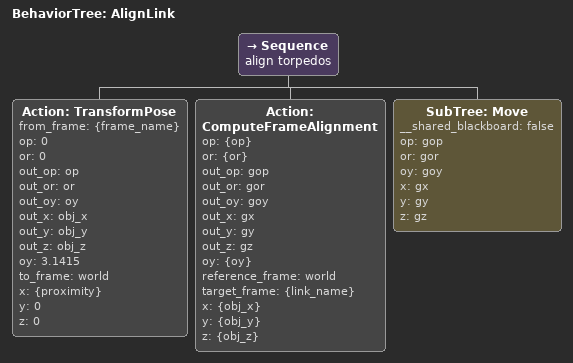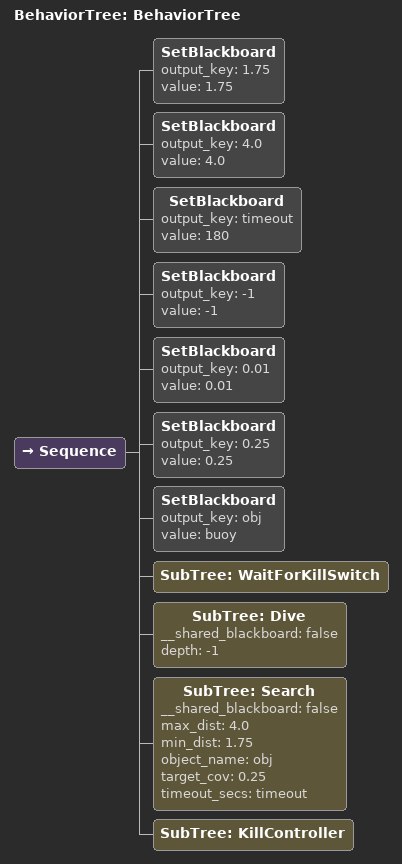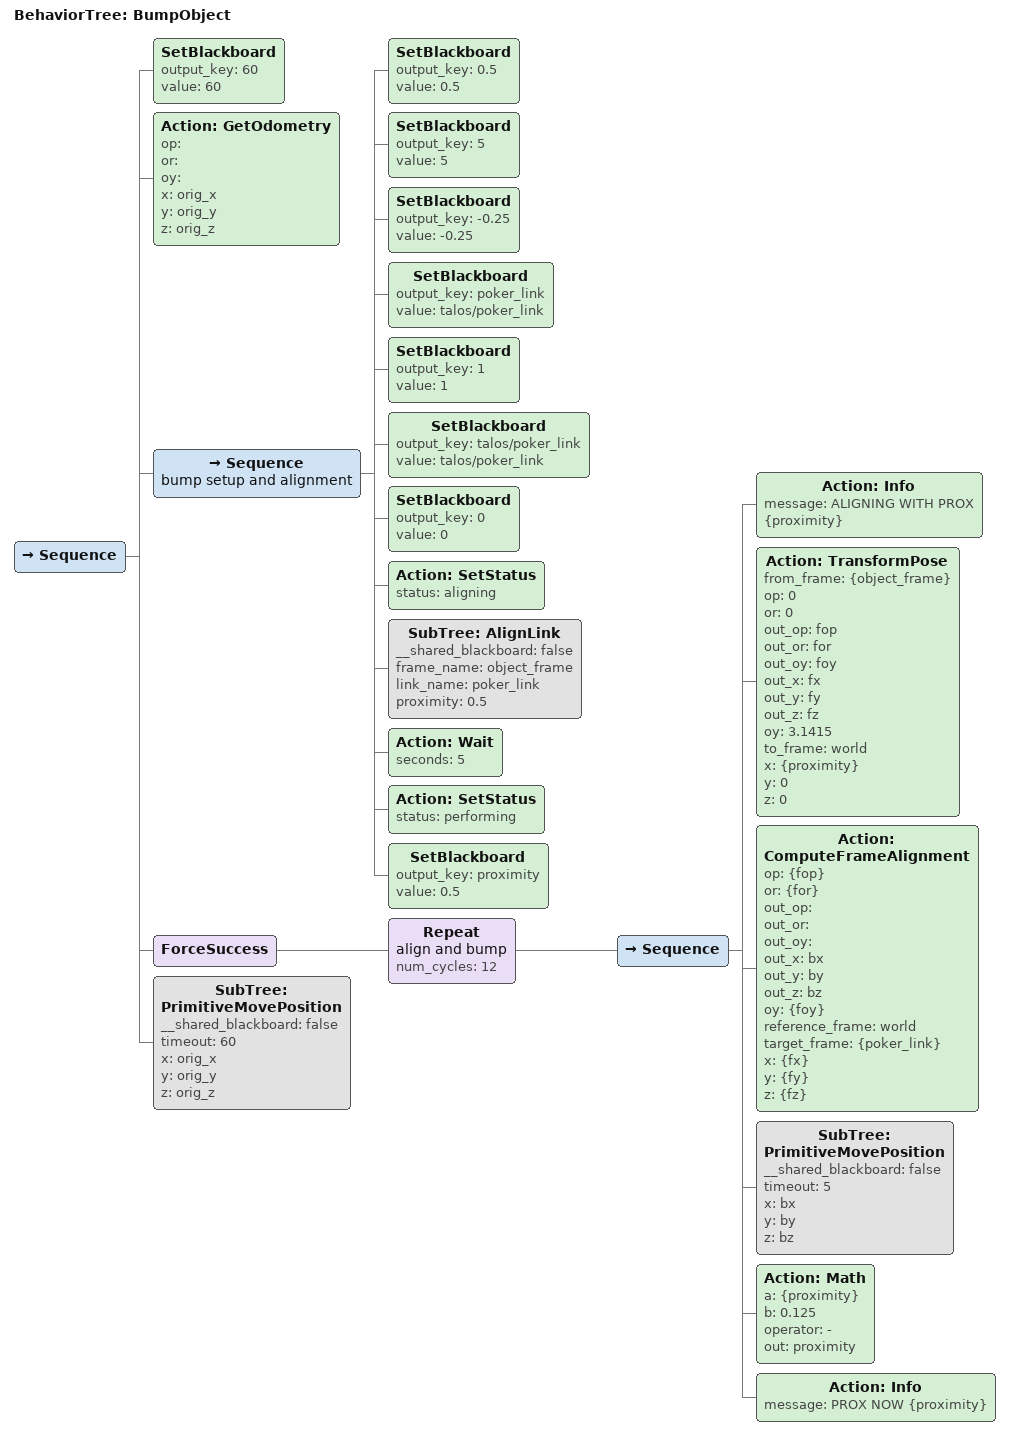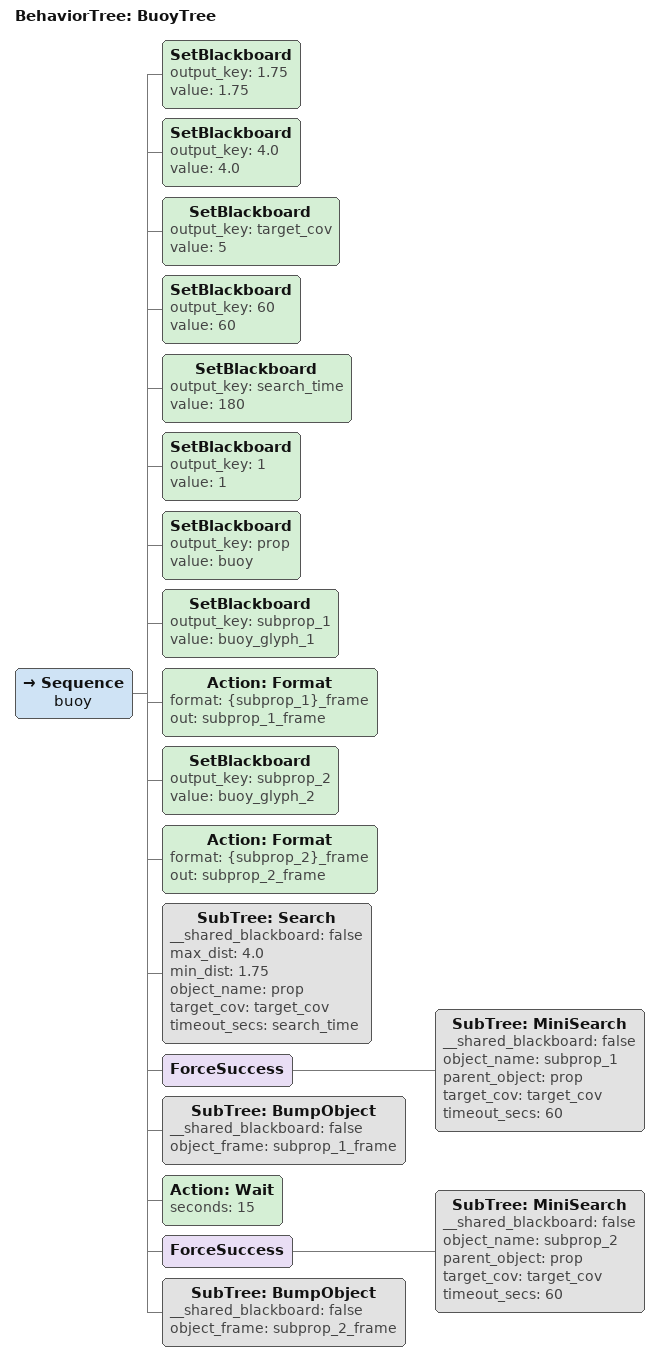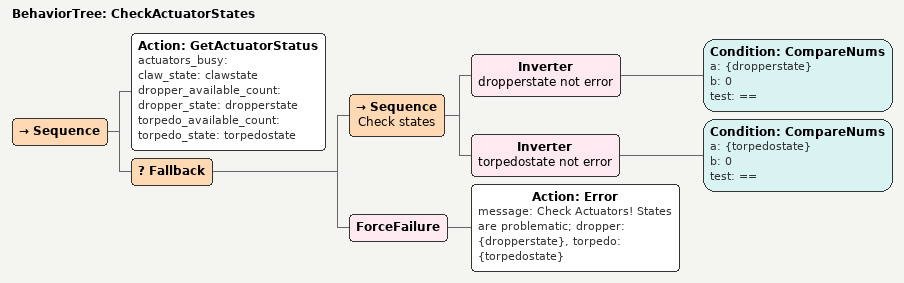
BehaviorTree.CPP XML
<BehaviorTree ID="AlignLink">
    <Sequence name="align torpedos">
        <Action ID="TransformPose" from_frame="{frame_name}" op="0" or="0" out_op="op" out_or="or" out_oy="oy" out_x="obj_x" out_y="obj_y" out_z="obj_z" oy="3.1415" to_frame="world" x="{proximity}" y="0" z="0"/>
        <Action ID="ComputeFrameAlignment" op="{op}" or="{or}" out_op="gop" out_or="gor" out_oy="goy" out_x="gx" out_y="gy" out_z="gz" oy="{oy}" reference_frame="world" target_frame="{link_name}" x="{obj_x}" y="{obj_y}" z="{obj_z}"/>
        <SubTree ID="Move" __shared_blackboard="false" op="gop" or="gor" oy="goy" x="gx" y="gy" z="gz"/>
    </Sequence>
</BehaviorTree>

<BehaviorTree ID="BehaviorTree">
    <Sequence>
        <SetBlackboard output_key="1.75" value="1.75"/>
        <SetBlackboard output_key="4.0" value="4.0"/>
        <SetBlackboard output_key="timeout" value="180"/>
        <SetBlackboard output_key="-1" value="-1"/>
        <SetBlackboard output_key="0.01" value="0.01"/>
        <SetBlackboard output_key="0.25" value="0.25"/>
        <SetBlackboard output_key="obj" value="buoy"/>
        <SubTree ID="WaitForKillSwitch"/>
        <SubTree ID="Dive" __shared_blackboard="false" depth="-1"/>
        <SubTree ID="Search" __shared_blackboard="false" max_dist="4.0" min_dist="1.75" object_name="obj" target_cov="0.25" timeout_secs="timeout"/>
        <SubTree ID="KillController"/>
    </Sequence>
</BehaviorTree>

<BehaviorTree ID="BumpObject">
    <Sequence>
        <SetBlackboard output_key="60" value="60"/>
        <Action ID="GetOdometry" op="" or="" oy="" x="orig_x" y="orig_y" z="orig_z"/>
        <Sequence name="bump setup and alignment">
            <SetBlackboard output_key="0.5" value="0.5"/>
            <SetBlackboard output_key="5" value="5"/>
            <SetBlackboard output_key="-0.25" value="-0.25"/>
            <SetBlackboard output_key="poker_link" value="talos/poker_link"/>
            <SetBlackboard output_key="1" value="1"/>
            <SetBlackboard output_key="talos/poker_link" value="talos/poker_link"/>
            <SetBlackboard output_key="0" value="0"/>
            <Action ID="SetStatus" status="aligning"/>
            <SubTree ID="AlignLink" __shared_blackboard="false" frame_name="object_frame" link_name="poker_link" proximity="0.5"/>
            <Action ID="Wait" seconds="5"/>
            <Action ID="SetStatus" status="performing"/>
            <SetBlackboard output_key="proximity" value="0.5"/>
        </Sequence>
        <ForceSuccess>
            <Repeat name="align and bump" num_cycles="12">
                <Sequence>
                    <Action ID="Info" message="ALIGNING WITH PROX {proximity}"/>
                    <Action ID="TransformPose" from_frame="{object_frame}" op="0" or="0" out_op="fop" out_or="for" out_oy="foy" out_x="fx" out_y="fy" out_z="fz" oy="3.1415" to_frame="world" x="{proximity}" y="0" z="0"/>
                    <Action ID="ComputeFrameAlignment" op="{fop}" or="{for}" out_op="" out_or="" out_oy="" out_x="bx" out_y="by" out_z="bz" oy="{foy}" reference_frame="world" target_frame="{poker_link}" x="{fx}" y="{fy}" z="{fz}"/>
                    <SubTree ID="PrimitiveMovePosition" __shared_blackboard="false" timeout="5" x="bx" y="by" z="bz"/>
                    <Action ID="Math" a="{proximity}" b="0.125" operator="-" out="proximity"/>
                    <Action ID="Info" message="PROX NOW {proximity}"/>
                </Sequence>
            </Repeat>
        </ForceSuccess>
        <SubTree ID="PrimitiveMovePosition" __shared_blackboard="false" timeout="60" x="orig_x" y="orig_y" z="orig_z"/>
    </Sequence>
</BehaviorTree>

<BehaviorTree ID="BuoyTree">
    <Sequence name="buoy">
        <SetBlackboard output_key="1.75" value="1.75"/>
        <SetBlackboard output_key="4.0" value="4.0"/>
        <SetBlackboard output_key="target_cov" value="5"/>
        <SetBlackboard output_key="60" value="60"/>
        <SetBlackboard output_key="search_time" value="180"/>
        <SetBlackboard output_key="1" value="1"/>
        <SetBlackboard output_key="prop" value="buoy"/>
        <SetBlackboard output_key="subprop_1" value="buoy_glyph_1"/>
        <Action ID="Format" format="{subprop_1}_frame" out="subprop_1_frame"/>
        <SetBlackboard output_key="subprop_2" value="buoy_glyph_2"/>
        <Action ID="Format" format="{subprop_2}_frame" out="subprop_2_frame"/>
        <SubTree ID="Search" __shared_blackboard="false" max_dist="4.0" min_dist="1.75" object_name="prop" target_cov="target_cov" timeout_secs="search_time"/>
        <ForceSuccess>
            <SubTree ID="MiniSearch" __shared_blackboard="false" object_name="subprop_1" parent_object="prop" target_cov="target_cov" timeout_secs="60"/>
        </ForceSuccess>
        <SubTree ID="BumpObject" __shared_blackboard="false" object_frame="subprop_1_frame"/>
        <Action ID="Wait" seconds="15"/>
        <ForceSuccess>
            <SubTree ID="MiniSearch" __shared_blackboard="false" object_name="subprop_2" parent_object="prop" target_cov="target_cov" timeout_secs="60"/>
        </ForceSuccess>
        <SubTree ID="BumpObject" __shared_blackboard="false" object_frame="subprop_2_frame"/>
    </Sequence>
</BehaviorTree>

<BehaviorTree ID="CheckActuatorStates">
    <Sequence>
        <Action ID="GetActuatorStatus" actuators_busy="" claw_state="clawstate" dropper_available_count="" dropper_state="dropperstate" torpedo_available_count="" torpedo_state="torpedostate"/>
        <Fallback>
            <Sequence name="Check states">
                <Inverter name="dropperstate not error">
                    <Condition ID="CompareNums" a="{dropperstate}" b="0" test="=="/>
                </Inverter>
                <Inverter name="torpedostate not error">
                    <Condition ID="CompareNums" a="{torpedostate}" b="0" test="=="/>
                </Inverter>
            </Sequence>
            <ForceFailure>
                <Action ID="Error" message="Check Actuators! States are problematic; dropper: {dropperstate}, torpedo: {torpedostate}"/>
            </ForceFailure>
        </Fallback>
    </Sequence>
</BehaviorTree>
